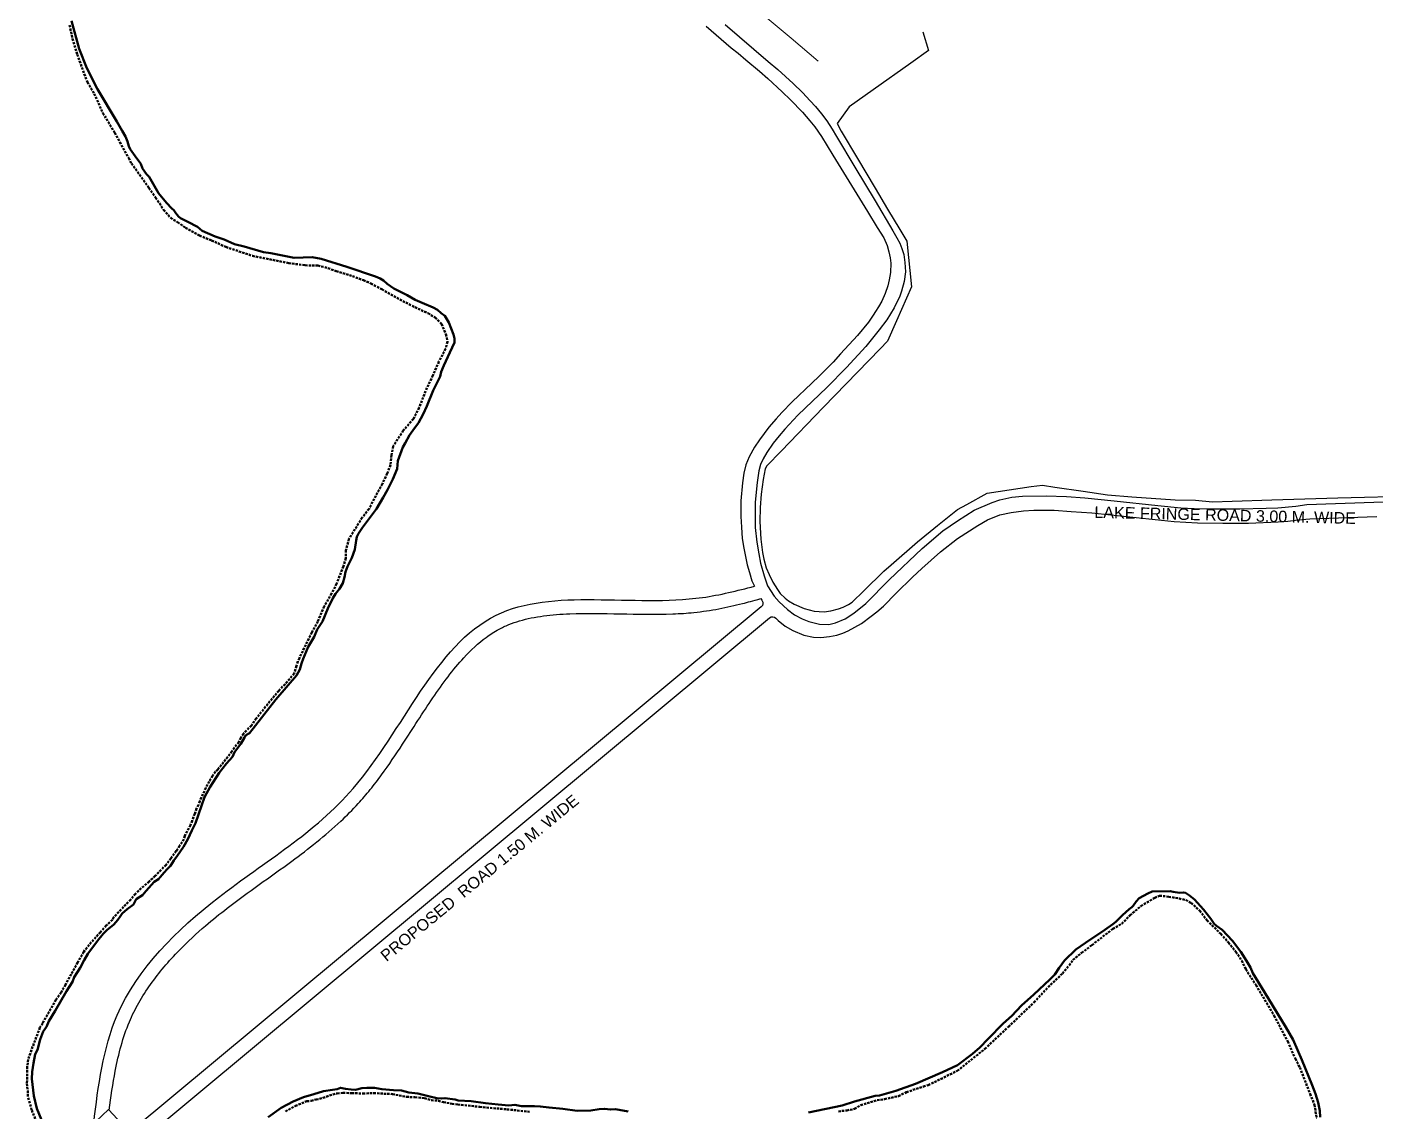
# Model space of a CAD drawing. Header units: millimetres. Extents: x 783 to 2788, y -521 to 1643.
# Drawn here: x 1827.6 to 2120.5, y 225.1 to 460.6 of the extents above; entities that cross this region are included whole.
import ezdxf

# ---------------------------------------------------------------- set-up
doc = ezdxf.new("R2010")
doc.units = ezdxf.units.MM
doc.linetypes.add('DASHED', pattern=[0.75, 0.5, -0.25])
for name, color, linetype, lineweight in [('Building', 1, 'Continuous', 9), ('Lake', 140, 'DASHED', 50), ('Water Supply Line', 5, 'Continuous', 50)]:
    doc.layers.add(name, color=color, linetype=linetype, lineweight=lineweight)
for name, color, linetype in [('Fencing', 7, 'FENCELINE3'), ('Road', 7, 'Continuous'), ('Text Road', 3, 'Continuous')]:
    doc.layers.add(name, color=color, linetype=linetype)
doc.styles.add('ROMAND', font='sanss___.ttf', dxfattribs={"height": 5})
doc.linetypes.add('FENCELINE3', pattern='A,0.5,-0.2,["X",Standard,S=0.1,R=0,X=-0.1,Y=-0.05],-0.25', length=0.95)

# ---------------------------------------------------------------- blocks, each defined once
blk = doc.blocks.new('ACAD-Master Plan')
at = {"layer": 'Building'}
blk.add_lwpolyline([(-429.99, 730.36), (-435.85, 735.34), (-446.31, 744.1), (-462.76, 757.98), (-478.06, 770.74), (-487.35, 778.7), (-476.55, 791.65), (-471.54, 797.61)], dxfattribs=at)
at = {"layer": 'Fencing', "linetype": 'FENCELINE3'}
blk.add_lwpolyline([(-407.25, 736.73), (-406.01, 732.64), (-409.84, 729.88), (-418.06, 724.12), (-423.3, 720.41), (-425.88, 716.83), (-424.97, 715.11), (-421.49, 709.22), (-417.59, 702.73), (-414.92, 698.17), (-412.28, 693.78), (-410.77, 691.24), (-409.69, 681.29), (-413.01, 673.96), (-414.93, 669.54), (-416.53, 667.86), (-428.88, 655.17), (-438.05, 645.64), (-441.14, 642.46), (-441.52, 641.81), (-441.95, 639.44), (-442.42, 636.3), (-442.6, 633.37), (-442.66, 630.35), (-442.45, 626.53), (-442.1, 623.59), (-441.78, 622.15), (-441.28, 620.3), (-440.67, 618.82), (-439.83, 617.15), (-438.86, 615.54), (-438.23, 614.73), (-437.16, 613.66), (-436.46, 613.14), (-435.2, 612.35), (-433.04, 611.42), (-430.85, 610.88), (-428.7, 610.73), (-427.26, 610.93), (-425.62, 611.38), (-424.56, 611.76), (-423.43, 612.3), (-422.6, 612.79), (-420.11, 615.28), (-415.75, 619.54), (-414.14, 620.96), (-408.39, 625.94), (-404.06, 629.46), (-399.72, 632.93), (-397.68, 634.02), (-393.24, 636.5), (-383.73, 637.91), (-381.27, 638.22), (-378.58, 637.8), (-372.38, 636.95), (-367.14, 636.11), (-361.84, 635.71), (-352.45, 635.06), (-347.97, 634.96), (-344.31, 634.62), (-340.06, 634.74), (-331.4, 635.05), (-317.08, 635.49), (-299.78, 635.94)], dxfattribs=at)
at = {"layer": 'Lake', "linetype": 'Continuous'}
for points in [[(-592.27, 739.12), (-590.63, 733.05), (-588.94, 728.81), (-586.66, 724.27), (-582.45, 717.22), (-581.23, 715.23), (-580.56, 713.99), (-580.13, 712.87), (-579.82, 711.85), (-579.56, 711.24), (-578.45, 709.7), (-577.19, 708.01), (-576.82, 707), (-576, 705.82), (-575.4, 705.2), (-573.36, 701.69), (-571.64, 699.55), (-570.49, 698.32), (-570, 697.94), (-569.58, 697.29), (-569.03, 696.58), (-568.6, 696.2), (-567, 695.45), (-564.92, 694.36), (-563.86, 693.47), (-561.08, 692.24), (-559.07, 691.6), (-556.84, 690.62), (-554.74, 690.06), (-550.57, 688.86), (-548.98, 688.64), (-543.87, 687.65), (-539.98, 687.73), (-537.98, 687.41), (-532.46, 685.63), (-526.24, 683.57), (-525.19, 683.13), (-524.49, 682.67), (-523.69, 681.97), (-522.19, 680.96), (-519.33, 679.48), (-517.58, 678.49), (-516.05, 677.83), (-513.68, 676.85), (-512.7, 676.3), (-511.96, 675.62), (-511.16, 675.04), (-510.26, 673.54), (-509.29, 670.96), (-509.03, 670.1), (-509.04, 669.2), (-510.07, 667.02), (-511.35, 664.21), (-511.9, 662.87), (-512.14, 661.87), (-513.65, 658.81), (-515.05, 655.43), (-515.82, 653.63), (-516.89, 651.74), (-518.09, 650.08), (-518.83, 649.13), (-519.74, 647.39), (-520.27, 646.48), (-521.36, 643.55), (-521.5, 641.75), (-522.41, 639.52), (-523.57, 637.23), (-524.51, 635.54), (-526.02, 633.09), (-529.04, 629.04), (-529.88, 627.72), (-530.24, 627.02), (-530.43, 626.23), (-530.72, 624.27), (-531.32, 622.42), (-532.28, 620.55), (-532.74, 619.38), (-532.97, 618.24), (-533.3, 616.92), (-534.02, 615.73), (-534.92, 614.6), (-535.47, 613.68), (-536.55, 611.43), (-537.76, 608.62), (-538.86, 606.86), (-539.54, 605.3), (-540.19, 604.17), (-540.82, 603.14), (-541.95, 600.48), (-542.3, 599.48), (-542.68, 598.2), (-543.37, 596.92), (-545.16, 594.76), (-547.9, 591.66), (-553.58, 584.38), (-554.37, 583.92), (-554.68, 583.4), (-555.47, 582.01), (-556.84, 580.24), (-557.31, 579.25), (-558.57, 577.74), (-560.15, 575.71), (-562.14, 572.68), (-563.35, 570.49), (-565.34, 564.81), (-566.13, 563.19), (-566.97, 561.37), (-567.91, 559.7), (-569.22, 557.81), (-570.06, 556.72), (-570.74, 555.57), (-571.48, 554.84), (-572.16, 554.1), (-573, 553.06), (-573.37, 552.64), (-574.31, 552.07), (-576.04, 550.08), (-576.88, 549.19), (-578.19, 548.3), (-578.82, 547.15), (-580.19, 546.11), (-581.24, 545.22), (-581.71, 544.54), (-582.18, 543.81), (-583.07, 542.81), (-584.61, 541.53), (-585.39, 540.8), (-586.6, 539.28), (-588.75, 536.4), (-589.53, 535.04), (-590.42, 533.37), (-591.73, 531.38), (-592.05, 530.33), (-593.36, 528.29), (-595.81, 524.05), (-597.18, 521.83), (-597.71, 520.57), (-598.44, 519.52), (-599.12, 517.8), (-599.69, 515.59), (-600.16, 514.6), (-600.52, 512.71), (-600.82, 510.82), (-600.92, 509.24), (-600.48, 505.55), (-599.83, 502.8), (-598.8, 500.38)], [(-549.56, 500.97), (-546.73, 502.99), (-544.11, 504.37), (-541.83, 505.28), (-539.63, 505.96), (-537.53, 506.59), (-535.53, 506.91), (-534.54, 507.01), (-533.8, 507.33), (-532.75, 507.12), (-531.49, 506.96), (-530.54, 506.9), (-529.18, 507.27), (-528.12, 507.32), (-527.17, 507.33), (-526.4, 507.31), (-524.86, 507.02), (-522.27, 506.82), (-520.57, 506.74), (-518.97, 506.28), (-517.02, 506.11), (-514.7, 505.47), (-512.88, 505.08), (-511.83, 504.97), (-511.12, 505.09), (-508.88, 504.8), (-508.22, 504.58), (-505.45, 504.44), (-502.27, 504.01), (-499.53, 503.71), (-497.24, 503.5), (-495.94, 503.59), (-494.47, 503.3), (-491.63, 503.35), (-490.4, 503.27), (-488.48, 503.03), (-485.47, 502.75), (-482.36, 502.3), (-479.42, 502.39), (-477.62, 502.65), (-476.49, 502.78), (-475.08, 502.58), (-474.05, 502.66), (-471.29, 502.2)], [(-432.09, 501.93), (-424.79, 503.5), (-422.1, 504.36), (-417.65, 505.6), (-416.71, 505.67), (-413.11, 506.63), (-408.82, 508.17), (-403, 510.69), (-399.69, 512.27), (-396.44, 514.69), (-394.9, 516.11), (-393.03, 517.93), (-389.81, 521.26), (-387.91, 522.95), (-385.85, 525.18), (-383.15, 527.61), (-379.68, 530.82), (-378.54, 531.92), (-377.63, 533.38), (-376.5, 534.96), (-373.99, 537.35), (-371.94, 538.83), (-367.74, 541.62), (-365.94, 542.88), (-365.33, 543.35), (-363.88, 544.86), (-362.45, 546.16), (-361.83, 546.55), (-361.56, 546.88), (-360.87, 547.8), (-360.21, 548.49), (-358.33, 549.51), (-357.41, 549.94), (-353.53, 550.04), (-352.84, 549.9), (-351.46, 549.7), (-350.67, 549.78), (-350.15, 549.64), (-349.34, 549.1), (-348.24, 548.22), (-346.23, 546.02), (-344.68, 544.04), (-343.96, 542.94), (-343.47, 542.52), (-342.17, 541.64), (-339.96, 539.28), (-338.12, 536.83), (-336.89, 534.87), (-336.08, 533.49), (-335.54, 532.21), (-333, 528.12), (-328.34, 520.47), (-326.76, 517.74), (-324.9, 513.39), (-322.63, 507.93), (-321.93, 506.02), (-321.35, 504.1), (-320.98, 502.3), (-320.89, 500.96)]]:
    blk.add_lwpolyline(points, dxfattribs=at)
at = {"layer": 'Lake'}
for points in [[(-592.69, 738.19), (-592.06, 735.21), (-591.03, 731.8), (-588.82, 725.75), (-587.32, 723.27), (-585.45, 719.07), (-582.87, 714.75), (-579.83, 709.27), (-579.27, 708.14), (-575.46, 702.8), (-573.99, 700.72), (-572.25, 698.06), (-570.72, 696.29), (-569.21, 695.34), (-567.48, 694.14), (-564.45, 692.46), (-561.83, 691.4), (-558.73, 689.98), (-552.92, 688.04), (-545.06, 686.48), (-541.47, 685.99), (-538.72, 685.92), (-537.24, 685.61), (-534.73, 684.74), (-531.21, 683.64), (-528.83, 682.75), (-527.2, 682.05), (-524.84, 680.78), (-520.95, 678.57), (-517.64, 676.89), (-514.79, 675.57), (-513.24, 674.64), (-511.84, 673.27), (-510.91, 671.04), (-510.71, 670.27), (-510.56, 669.4), (-510.97, 667.87), (-512.42, 665.07), (-513.73, 662.05), (-515.04, 659.38), (-516.72, 655.08), (-517.97, 652.64), (-520.17, 650.09), (-522.38, 646.68), (-522.75, 644.76), (-522.93, 642.63), (-523.67, 640.77), (-524.72, 638.52), (-526.14, 635.92), (-527.61, 633.09), (-529.1, 631.19), (-531.98, 626.56), (-532.62, 624.09), (-532.69, 622.38), (-533.19, 620.61), (-534.65, 616.83), (-535.75, 614.7), (-537.36, 611.9), (-538.74, 608.65), (-540.04, 606.24), (-542.76, 600.68), (-543.1, 599.95), (-543.34, 598.98), (-543.86, 597.3), (-545.87, 595.02), (-547.23, 593.59), (-549.62, 590.71), (-552.12, 587.58), (-553.18, 586.04), (-554.92, 584.25), (-555.48, 583.37), (-555.94, 582.44), (-557.42, 580.4), (-559.23, 578.05), (-560.48, 576.48), (-560.99, 576.01), (-561.63, 575.1), (-562.36, 573.86), (-563.09, 572.48), (-564.37, 569.59), (-564.67, 568.81), (-565.13, 567.96), (-565.48, 566.87), (-566.07, 565.35), (-566.39, 564.38), (-567.66, 562.04), (-567.84, 561.35), (-568.77, 559.86), (-569.5, 558.77), (-570.66, 557.16), (-571.73, 555.79), (-572.79, 554.68), (-574.08, 553.35), (-575.4, 552.13), (-577.12, 550.67), (-578.4, 549.46), (-579.42, 548.19), (-580.95, 546.61), (-583.07, 544.36), (-583.4, 543.84), (-584.71, 542.55), (-585.99, 541.16), (-586.97, 540.03), (-588.46, 538.41), (-589.61, 536.84), (-590.92, 534.58), (-592.35, 532.01), (-593.56, 529.72), (-594.55, 528.05), (-595.66, 526.4), (-598.53, 521.37), (-599.14, 520.41), (-600.18, 517.63), (-600.72, 516.26), (-601.68, 513.47), (-601.92, 511.88), (-601.95, 508.26), (-601.8, 506.66), (-601.72, 505.16), (-600.91, 502.45), (-600.15, 500.58)], [(-545.77, 502.21), (-543.61, 503.37), (-541.11, 504.42), (-540.18, 504.48), (-539.11, 504.78), (-537.6, 505.11), (-535.48, 505.89), (-534.51, 506.1), (-533.28, 506.21), (-531.36, 506.18), (-528.94, 506.08), (-526.61, 506.18), (-524.4, 506.04), (-522.51, 505.96), (-521.79, 505.82), (-519.47, 505.34), (-517.63, 505.29), (-515.55, 505.05), (-514.07, 504.63), (-512.54, 504.51), (-511.43, 504.18), (-509.58, 503.86), (-508.32, 503.69), (-503.56, 503.18), (-497.64, 502.64), (-492.76, 502.13)], [(-425.57, 502.19), (-423.77, 502.42), (-422.11, 502.72), (-420.76, 503.55), (-417.19, 504.62), (-415.56, 504.88), (-414.12, 505.15), (-412.55, 505.53), (-410.82, 506.37), (-407.14, 507.6), (-406.08, 507.91), (-399.76, 511), (-393.78, 515.77), (-388.67, 520.57), (-383.1, 525.88), (-380.04, 529.17), (-376.92, 532.16), (-375.46, 533.91), (-374.64, 535.1), (-372.76, 536.64), (-370.51, 538.32), (-365.95, 541.85), (-364.04, 542.93), (-362.23, 544.79), (-359.86, 546.8), (-356.86, 548.59), (-355.8, 549.05), (-353.82, 548.84), (-351.57, 548.43), (-350.08, 548.12), (-348.94, 547.47), (-347.09, 545.79), (-345.5, 543.7), (-342.51, 540.77), (-340.83, 538.88), (-339.24, 536.87), (-337.92, 534.93), (-337.07, 533.07), (-334.85, 529.63), (-330.91, 522.99), (-327.94, 517.37), (-326.3, 513.61), (-325.31, 511.73), (-323.1, 506), (-322.14, 503.64), (-321.66, 500.62)]]:
    blk.add_lwpolyline(points, dxfattribs=at)
at = {"layer": 'Road'}
for points in [[(-450.23, 738.29), (-440.86, 730.3), (-438.74, 728.56), (-435.41, 725.5), (-433.42, 723.54), (-431.74, 721.73), (-430.58, 720.52), (-429.27, 718.89), (-428.15, 717.37), (-426.96, 715.6), (-425.99, 713.98), (-422.01, 707.28), (-417.6, 700.03), (-413.8, 693.47), (-412.89, 691.96), (-412.29, 690.8), (-411.83, 689.68), (-411.39, 688.32), (-411.15, 686.57), (-411.02, 684.59), (-411.3, 682.51), (-411.87, 680.35), (-412.23, 679.27), (-413.46, 676.79), (-415.08, 674.18), (-416.72, 671.97), (-419.62, 668.38), (-423.87, 663.83), (-428.15, 659.43), (-434.4, 653.42), (-437.28, 650.4), (-438.46, 648.96), (-439.8, 647.38), (-441.17, 645.3), (-441.94, 643.99), (-442.56, 642.71), (-442.87, 641.37), (-443.24, 638.79), (-443.68, 634.53), (-443.66, 629.06), (-443.32, 625.83), (-442.9, 623.35), (-442.53, 621.3), (-441.74, 618.52), (-441.01, 616.38), (-439.54, 614.14), (-438.49, 612.87), (-436.69, 611.21), (-435.13, 610.07), (-433.5, 609.22), (-432.03, 608.61), (-429.7, 608.05), (-427.71, 607.98), (-426.22, 608.3), (-424.17, 609.19), (-422.27, 610.42), (-419.65, 612.51), (-414.61, 617.64), (-407.37, 624.51), (-402.89, 628.34), (-399.72, 630.48), (-396.13, 632.78), (-392.19, 634.49), (-390.52, 635.06), (-387.92, 635.63), (-385.6, 635.88), (-380.44, 635.95), (-376.05, 635.77), (-372.04, 635.45), (-365.68, 634.86), (-356.17, 633.81), (-351.18, 633.29), (-348.28, 633.18), (-344.1, 633.08), (-338.39, 633.06), (-332.65, 633.23), (-330.12, 633.33), (-326.16, 633.65), (-323.8, 634), (-300.9, 634.81)], [(-454.35, 737.95), (-448.88, 733.27), (-447.39, 732.05), (-445.7, 730.62), (-442.77, 728.19), (-440.95, 726.56), (-437.81, 723.68), (-436.01, 721.92), (-433.39, 719.23), (-431.79, 717.37), (-430.74, 716.05), (-429.25, 713.95), (-426.82, 709.89), (-419.31, 697.69), (-417.19, 694.18), (-415.75, 691.93), (-415.04, 690.33), (-414.65, 688.95), (-414.35, 687.63), (-414.2, 686.48), (-414.28, 684.42), (-414.55, 682.82), (-414.84, 681.53), (-415.41, 679.85), (-416.2, 678.18), (-416.87, 677), (-417.51, 675.98), (-418.03, 675.18), (-419.09, 673.67), (-421.46, 670.73), (-425.12, 666.77), (-426.77, 664.96), (-429.78, 661.9), (-431.4, 660.42), (-435.62, 656.35), (-437.89, 654.02), (-439.14, 652.64), (-440.69, 650.86), (-442.79, 648.11), (-443.84, 646.46), (-445.01, 644.39), (-445.71, 642.65), (-446.14, 640.83), (-446.44, 638.73), (-446.79, 634.83), (-446.8, 631.42), (-446.69, 629.11), (-446.49, 626.68), (-446.18, 624.52), (-445.79, 622.74), (-445.42, 620.96), (-444.96, 619.25), (-444.41, 617.48), (-443.87, 616.28)]]:
    blk.add_lwpolyline(points, dxfattribs=at)
for points in [[(-577.58, 495.44), (-440.55, 609.43, -0.389973), (-439.19, 609.37), (-438.71, 608.87), (-437.21, 607.61), (-435.53, 606.65), (-433.14, 605.62), (-431, 605.2), (-429.46, 605.13), (-427.57, 605.33), (-425.97, 605.63), (-424.64, 606.05), (-423.5, 606.57), (-422.02, 607.39), (-420.6, 608.22), (-418.49, 609.75), (-417.24, 610.72), (-415.82, 611.96), (-413.07, 614.76), (-409.52, 618.24), (-407.51, 620.13), (-403.39, 623.76), (-399.73, 626.62), (-395.3, 629.48), (-393.18, 630.71), (-390.51, 631.76), (-388.06, 632.33), (-385.36, 632.63), (-383.11, 632.78), (-378.75, 632.77), (-375, 632.55), (-370.5, 632.23), (-352.6, 630.37), (-347.59, 630.06), (-342.09, 629.98), (-336.48, 629.96), (-330.05, 630.28), (-327.95, 630.44), (-325.67, 630.71), (-323.14, 630.91), (-308.61, 631.45)], [(-442.45, 613.59), (-442.25, 613.26), (-442.17, 613.13, -0.381335), (-442.37, 611.82), (-579.5, 497.74)]]:
    blk.add_lwpolyline(points, format="xyb", dxfattribs=at)
at = {"layer": 'Road', "ltscale": 5}
blk.add_lwpolyline([(-577.58, 495.44), (-581.88, 491.93), (-588.39, 498.72), (-584.23, 502.6)], close=True, dxfattribs=at)
blk.add_spline([(-587.44, 499.61), (-582.34, 523.08), (-560.32, 548.68), (-531.05, 572.36), (-500, 609.99), (-455.17, 613.83), (-443.87, 616.28)], degree=3, dxfattribs=at)
blk.add_open_spline([(-584.07, 502.43), (-583.7, 505.34), (-583.29, 508.2), (-582.05, 514.74), (-581.09, 518.32), (-579.1, 523.06), (-578.41, 524.44), (-576.88, 527.15), (-576.03, 528.47), (-573.27, 532.36), (-571.15, 534.85), (-567.03, 539.06), (-565.11, 540.83), (-561.6, 543.84), (-560.04, 545.11), (-553.88, 549.87), (-549.1, 553.11), (-540.75, 559.25), (-537.14, 562.06), (-532.45, 566.46), (-531.19, 567.73), (-529.07, 570.04), (-528.2, 571.06), (-526.5, 573.15), (-525.68, 574.22), (-523.29, 577.48), (-521.78, 579.73), (-518.07, 585.39), (-515.92, 588.82), (-511.57, 595.22), (-509.37, 598.2), (-505.47, 602.43), (-503.85, 603.93), (-501.28, 605.82), (-500.37, 606.39), (-498.73, 607.29), (-498, 607.63), (-496.48, 608.25), (-495.69, 608.52), (-493.25, 609.24), (-491.51, 609.59), (-487.85, 610.08), (-485.93, 610.23), (-480.46, 610.43), (-476.79, 610.36), (-469.27, 610.2), (-465.42, 610.12), (-460.06, 610.33), (-458.53, 610.43), (-456.09, 610.68), (-455.18, 610.79), (-453.37, 611.06), (-452.48, 611.21), (-449.85, 611.72), (-448.14, 612.11), (-445.33, 612.81), (-444.22, 613.09), (-442.45, 613.59)], degree=3, knots=[3.156933, 3.156933, 3.156933, 3.156933, 11.859052, 11.859052, 23.718105, 23.718105, 28.773388, 28.773388, 33.828672, 33.828672, 43.939239, 43.939239, 51.803445, 51.803445, 57.825027, 57.825027, 75.192988, 75.192988, 88.6663, 88.6663, 93.766436, 93.766436, 97.510853, 97.510853, 101.255269, 101.255269, 108.744102, 108.744102, 120.12423, 120.12423, 131.504357, 131.504357, 139.146442, 139.146442, 143.132425, 143.132425, 146.188136, 146.188136, 149.243846, 149.243846, 155.355267, 155.355267, 161.466688, 161.466688, 172.151068, 172.151068, 182.835449, 182.835449, 187.105241, 187.105241, 189.666563, 189.666563, 192.227885, 192.227885, 197.350528, 197.350528, 200.777979, 200.777979, 200.777979, 200.777979], dxfattribs=at)
at = {"layer": 'Text Road', "linetype": 'Continuous', "style": 'ROMAND'}
for s, rotation, p in [('LAKE FRINGE ROAD 3.00 M. WIDE', 358.6564, (-370, 631.14)), ('PROPOSED  ROAD 1.50 M. WIDE', 39.5102, (-523.82, 534.61))]:
    blk.add_text(s, height=2.5, rotation=rotation, dxfattribs=at).set_placement(p)

msp = doc.modelspace()

# ---------------------------------------------------------------- block references
at = {"layer": 'Water Supply Line'}
msp.add_blockref('ACAD-Master Plan', (2429.51, -277.14), dxfattribs=at)

doc.saveas('drawing.dxf')
